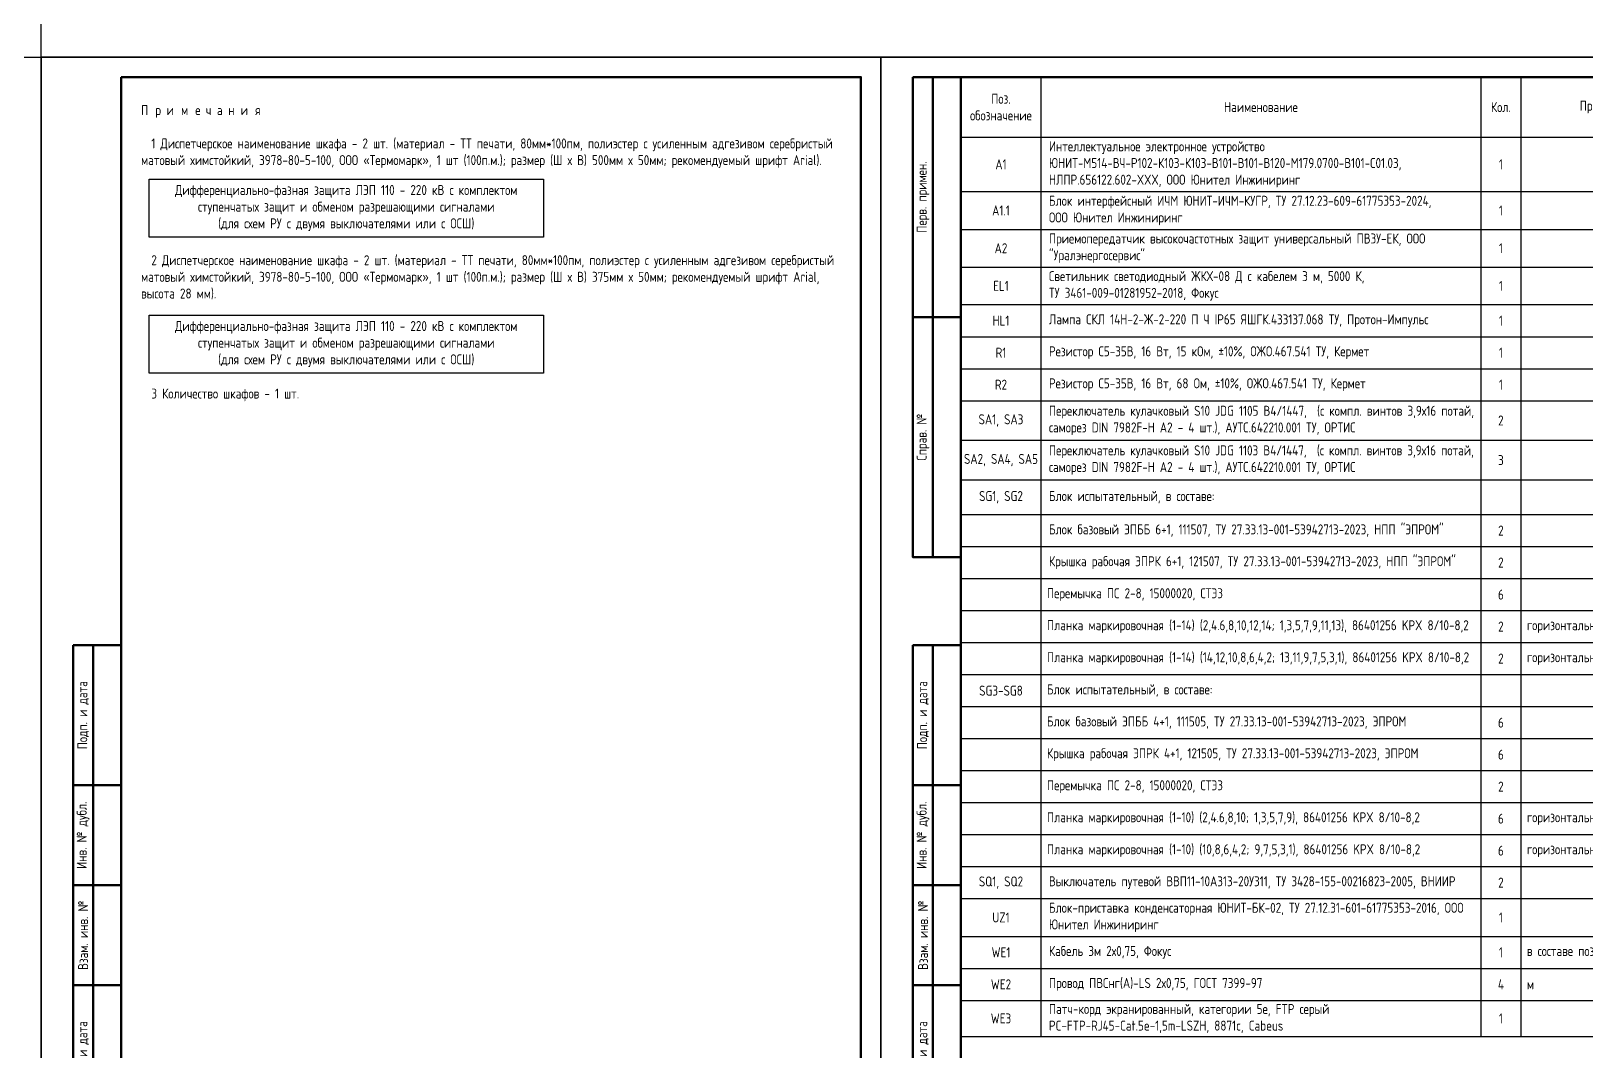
# Model space of a CAD drawing. Header units: millimetres. Extents: x -863 to 2619, y -90 to 586.
# Drawn here: x -632.5 to -243.7, y 48.6 to 303.5 of the extents above; entities that cross this region are included whole.
import ezdxf

# ---------------------------------------------------------------- set-up
doc = ezdxf.new("R2010")
doc.units = ezdxf.units.MM
doc.styles.add('Gost_type_A', font='GOST_A.TTF')

# ---------------------------------------------------------------- blocks, each defined once
blk = doc.blocks.new('Штамп левый верхний')
at = {"lineweight": 50}
for points in [[(-12, 0), (-7, 0), (-7, -60), (-12, -60)], [(-7, 0), (0, 0), (0, -60), (-7, -60)], [(-12, -60), (-7, -60), (-7, -120), (-12, -120)], [(-7, -60), (0, -60), (0, -120), (-7, -120)]]:
    blk.add_lwpolyline(points, close=True, dxfattribs=at)
at = {"char_height": 2.5, "width": 60, "attachment_point": 5, "rotation": 90, "style": 'Gost_type_A'}
for s, insert in [('Перв. примен.', (-9.5, -30)), ('Справ. №', (-9.5, -90))]:
    blk.add_mtext(s, dxfattribs=dict(at, insert=insert))
blk = doc.blocks.new('Штамп левый нижний')
at = {"lineweight": 50}
for points in [[(-12, 145), (-7, 145), (-7, 110), (-12, 110)], [(-7, 145), (0, 145), (0, 110), (-7, 110)], [(-12, 110), (-7, 110), (-7, 85), (-12, 85)], [(-7, 110), (0, 110), (0, 85), (-7, 85)], [(-12, 85), (-7, 85), (-7, 60), (-12, 60)], [(-7, 85), (0, 85), (0, 60), (-7, 60)], [(-12, 60), (-7, 60), (-7, 25), (-12, 25)], [(-7, 60), (0, 60), (0, 25), (-7, 25)], [(-12, 25), (-7, 25), (-7, 0), (-12, 0)], [(-7, 25), (0, 25), (0, 0), (-7, 0)]]:
    blk.add_lwpolyline(points, close=True, dxfattribs=at)
at = {"char_height": 2.5, "attachment_point": 5, "rotation": 90, "style": 'Gost_type_A'}
for s, insert, width in [('Подп. и дата', (-9.5, 127.5), 35), ('Инв. № дубл.', (-9.5, 97.5), 25), ('Взам. инв. №', (-9.5, 72.5), 25), ('Подп. и дата', (-9.5, 42.5), 35), ('Инв. N подл.', (-9.5, 12.5), 25)]:
    blk.add_mtext(s, dxfattribs=dict(at, insert=insert, width=width))
blk = doc.blocks.new('Формат_А4')
blk.add_lwpolyline([(0, 297), (0, 0), (-210, 0), (-210, 297)], close=True)
at = {"lineweight": 50}
blk.add_lwpolyline([(-190, 292), (-5, 292), (-5, 5), (-190, 5)], close=True, dxfattribs=at)
blk = doc.blocks.new('*T22')
at = {"color": 0, "lineweight": -2, "transparency": 16777216}
for p, q in [((0, 0), (185, 0)), ((0, 0), (0, -15)), ((20, 0), (20, -15)), ((130, 0), (130, -15)), ((140, 0), (140, -15)), ((185, 0), (185, -15)), ((210, 0), (395, 0)), ((210, 0), (210, -15)), ((230, 0), (230, -15)), ((340, 0), (340, -15)), ((350, 0), (350, -15)), ((395, 0), (395, -15))]:
    blk.add_line(p, q, dxfattribs=at)
at = {"color": 0, "linetype": 'ByBlock', "lineweight": -2, "transparency": 16777216}
for p, q in [((0, -15), (185, -15)), ((0, -15), (0, -239.82)), ((20, -15), (20, -239.82)), ((130, -15), (130, -239.82)), ((140, -15), (140, -125.35)), ((185, -15), (185, -239.82)), ((210, -15), (395, -15)), ((210, -15), (210, -170.91)), ((230, -15), (230, -170.91)), ((340, -15), (340, -170.91)), ((350, -15), (350, -97.66)), ((395, -15), (395, -170.91)), ((210, -24.41), (395, -24.41)), ((0, -28.63), (185, -28.63)), ((210, -32.41), (395, -32.41)), ((0, -38.06), (185, -38.06)), ((210, -40.41), (395, -40.41)), ((0, -47.49), (185, -47.49)), ((210, -48.41), (395, -48.41)), ((0, -56.88), (185, -56.88)), ((210, -56.41), (395, -56.41)), ((0, -64.88), (185, -64.88)), ((210, -65.66), (395, -65.66)), ((0, -72.88), (185, -72.88)), ((210, -73.66), (395, -73.66)), ((0, -80.88), (185, -80.88)), ((210, -81.66), (395, -81.66)), ((0, -90.78), (185, -90.78)), ((210, -89.66), (395, -89.66)), ((0, -100.68), (185, -100.68)), ((210, -97.66), (395, -97.66)), ((350, -97.66), (350, -105.66)), ((210, -105.66), (395, -105.66)), ((350, -105.66), (350, -122.91)), ((0, -109.35), (185, -109.35)), ((210, -114.91), (395, -114.91)), ((0, -117.35), (185, -117.35)), ((210, -122.91), (395, -122.91)), ((350, -122.91), (350, -130.91)), ((0, -125.35), (185, -125.35)), ((140, -125.35), (140, -197.35)), ((210, -130.91), (395, -130.91)), ((350, -130.91), (350, -170.91)), ((0, -133.35), (185, -133.35)), ((210, -138.91), (395, -138.91)), ((0, -141.35), (185, -141.35)), ((210, -146.91), (395, -146.91)), ((0, -149.35), (185, -149.35)), ((210, -154.91), (395, -154.91)), ((0, -157.35), (185, -157.35)), ((210, -162.91), (395, -162.91)), ((0, -165.35), (185, -165.35)), ((210, -170.91), (395, -170.91)), ((0, -173.35), (185, -173.35)), ((0, -181.35), (185, -181.35)), ((0, -189.35), (185, -189.35)), ((0, -197.35), (185, -197.35)), ((140, -197.35), (140, -239.82)), ((0, -205.35), (185, -205.35)), ((0, -214.78), (185, -214.78)), ((0, -222.78), (185, -222.78)), ((0, -230.78), (185, -230.78)), ((0, -239.82), (185, -239.82))]:
    blk.add_line(p, q, dxfattribs=at)
at = {"transparency": 16777216, "char_height": 2.5, "style": 'Gost_type_A'}
for s, insert, width, attachment_point in [('Поз. обозначение', (10, -7.5), 17, 5), ('Наименование', (75, -7.5), 107, 5), ('Кол.', (135, -7.5), 7, 5), ('Примечание', (162.5, -7.5), 42, 5), ('Поз. обозначение', (220, -7.5), 17, 5), ('Наименование', (285, -7.5), 107, 5), ('Кол.', (345, -7.5), 7, 5), ('Примечание', (372.5, -7.5), 42, 5), ('Перемычка FBS 10-6, HNT-090688, ОРТИС', (232, -85.66), 106, 4), ('1', (345, -85.66), 7, 5), ('Перемычка ПС 2-8, 15000020, СТЭЗ ', (21.5, -129.35), 107, 4), ('6', (135, -129.35), 7, 5), ('2', (135, -137.35), 7, 5), ('Планка маркировочная (1-14) (14,12,10,8,6,4,2; 13,11,9,7,5,3,1), 86401256 KPX 8/10-8,2', (21.5, -145.35), 107, 4), ('2', (135, -145.35), 7, 5), ('{\\C256;Блок испытательный, в составе:}', (21.5, -153.35), 107, 4), ('Блок базовый ЭПББ 4+1, 111505, ТУ 27.33.13-001-53942713-2023, ЭПРОМ', (21.5, -161.35), 107, 4), ('6', (135, -161.35), 7, 5), ('Крышка рабочая ЭПРК 4+1, 121505, ТУ 27.33.13-001-53942713-2023, ЭПРОМ', (21.5, -169.35), 107, 4), ('6', (135, -169.35), 7, 5), ('Перемычка ПС 2-8, 15000020, СТЭЗ ', (21.5, -177.35), 107, 4), ('2', (135, -177.35), 7, 5), ('Планка маркировочная (1-10) (2,4.6,8,10; 1,3,5,7,9), 86401256 KPX 8/10-8,2', (21.5, -185.35), 107, 4), ('6', (135, -185.35), 7, 5), ('Планка маркировочная (1-10) (10,8,6,4,2; 9,7,5,3,1), 86401256 KPX 8/10-8,2', (21.5, -193.35), 107, 4), ('6', (135, -193.35), 7, 5)]:
    blk.add_mtext(s, dxfattribs=dict(at, insert=insert, width=width, attachment_point=attachment_point))
at = {"color": 0, "transparency": 16777216, "char_height": 2.5, "style": 'Gost_type_A'}
for s, insert, width, attachment_point in [('{\\C256;Интеллектуальное электронное устройство ЮНИТ-М514-ВЧ-Р102-К103-К103-В101-В101-В120-М179.0700-В101-С01.03, НЛПР.656122.602-XXX, }ООО Юнител Инжиниринг', (22, -21.81), 106, 4), ('X:1-X:37', (220, -19.71), 18, 5), ('Соединитель электрический RUT 6-RTK/S, HNT-090374, ТУ 27.33.13-001-54070557-2024, ГОСТ IEC 60947-7-1-2016, ОРТИС', (232, -19.71), 106, 4), ('37', (345, -19.71), 7, 5), ('A1', (10, -21.81), 18, 5), ('1', (135, -21.81), 7, 5), ('Пластина торцевая D-RUT 6-RTK, HNT-090665, ОРТИС', (232, -28.41), 106, 4), ('6', (345, -28.41), 7, 5), ('Блок интерфейсный ИЧМ ЮНИТ-ИЧМ-КУГР, ТУ 27.12.23-609-61775353-2024,     ООО Юнител Инжиниринг', (22, -33.34), 106, 4), ('A1.1', (10, -33.34), 18, 5), ('1', (135, -33.34), 7, 5), ('Перемычка коммутационная SB 2-RTK/S, HNT-090979, ОРТИС', (232, -36.41), 106, 4), ('3', (345, -36.41), 7, 5), ('A2', (10, -42.77), 18, 5), ('Приемопередатчик высокочастотных защит универсальный ПВЗУ-ЕК, ООО "Уралэнергосервис"                            ', (22, -42.77), 106, 4), ('1', (135, -42.77), 7, 5), ('Перемычка FB 2-RTK/S, HNT-091821, ОРТИС', (232, -44.41), 106, 4), ('2', (345, -44.41), 7, 5), ('Светильник светодиодный ЖКХ-08 Д с кабелем 3 м, 5000 К,\\PТУ 3461-009-01281952-2018, Фокус ', (22, -52.18), 106, 4), ('EL1', (10, -52.18), 18, 5), ('1', (135, -52.18), 7, 5), ('{\\C256;Планка маркировочная} (1-37), 86401256 KPX 8/10-8,2', (232, -52.41), 106, 4), ('1', (345, -52.41), 7, 5), ('вертикальное положение', (351.5, -52.41), 42, 4), ('Соединитель электрический RPV 4-MT(-P), HNT-131560, ТУ 27.33.13-001-54070557-2024, ГОСТ IEC 60947-7-1-2016, ОРТИС ', (232, -61.03), 106, 4), ('HL1', (10, -60.88), 18, 5), ('{\\C256;Лампа СКЛ 14Н-2-Ж-2-220 П Ч IP65 ЯШГК.433137.068 ТУ, Протон-Импульс}', (22, -60.88), 106, 4), ('1', (135, -60.88), 7, 5), ('X:38-X:144', (220, -61.03), 18, 5), ('107', (345, -61.03), 7, 5), ('R1', (10, -68.88), 18, 5), ('{\\C256;Резистор С5-35В, 16 Вт, 15 кОм, ±10%, ОЖО.467.541 ТУ, Кермет}', (22, -68.88), 106, 4), ('1', (135, -68.88), 7, 5), ('Пластина торцевая D-RPV 4-MT(-P), HNT-131561, ОРТИС', (232, -69.66), 106, 4), ('12', (345, -69.66), 7, 5), ('R2', (10, -76.88), 18, 5), ('{\\C256;Резистор С5-35В, 16 Вт, 68 Ом, ±10%, ОЖО.467.541 ТУ, Кермет}', (22, -76.88), 106, 4), ('1', (135, -76.88), 7, 5), ('Перемычка FBS 2-6, HNT-091360, ОРТИС', (232, -77.66), 106, 4), ('7', (345, -77.66), 7, 5), ('SA1, SA3', (10, -85.83), 18, 5), ('{\\C256;Переключатель кулачковый S10 JDG 1105 B4/1447,  (с компл. винтов 3,9х16 потай, саморез DIN 7982F-H A2 - 4 шт.), АУТС.642210.001 ТУ, ОРТИС}', (22, -85.83), 106, 4), ('2', (135, -85.83), 7, 5), ('{\\C256;Переключатель кулачковый S10 JDG 1103 B4/1447,  (с компл. винтов 3,9х16 потай, саморез DIN 7982F-H A2 - 4 шт.), АУТС.642210.001 ТУ, ОРТИС}', (22, -95.73), 106, 4), ('Перемычка FBS 20-6, HNT-133475, ОРТИС', (232, -93.66), 106, 4), ('1', (345, -93.66), 7, 5), ('SA2, SA4, SA5', (10, -95.73), 18, 5), ('3', (135, -95.73), 7, 5), ('{\\C256;Планка маркировочная} (38-144), 86401217 KPX 6/10-6,2', (231.5, -101.66), 107, 4), ('1', (345, -101.66), 7, 5), ('вертикальное положение', (351.5, -101.66), 42, 4), ('SG1, SG2', (10, -105.01), 18, 5), ('{\\C256;Блок испытательный, в составе:}', (22, -105.01), 106, 4), ('{\\C256;Блок базовый ЭПББ 6+1, 111507, ТУ 27.33.13-001-53942713-2023, НПП "ЭПРОМ"}', (22, -113.35), 106, 4), ('2', (135, -113.35), 7, 5), ('X:145-X:154', (220, -110.28), 18, 5), ('10', (345, -110.28), 7, 5), ('{\\C256;Крышка рабочая ЭПРК 6+1, 121507, ТУ 27.33.13-001-53942713-2023, НПП "ЭПРОМ"}', (22, -121.35), 106, 4), ('2', (135, -121.35), 7, 5), ('1', (345, -118.91), 7, 5), ('{\\C256;Планка маркировочная} (145-154), 86401217 KPX 6/10-6,2', (231.5, -126.91), 107, 4), ('1', (345, -126.91), 7, 5), ('вертикальное положение', (351.5, -126.91), 42, 4), ('{\\C256;Планка маркировочная} (1-14) (2,4.6,8,10,12,14; 1,3,5,7,9,11,13){\\C256;, 86401256 KPX 8/10-8,2}', (21.5, -137.35), 107, 4), ('горизонтальное положение', (141.5, -137.35), 42, 4), ('горизонтальное положение', (141.5, -145.35), 42, 4), ('SG3-SG8', (10, -153.35), 18, 5), ('горизонтальное положение', (141.5, -185.35), 42, 4), ('горизонтальное положение', (141.5, -193.35), 42, 4), ('SQ1, SQ2', (10, -201.35), 18, 5), ('{\\C256;Выключатель путевой ВВП11-10А313-20У311, ТУ 3428-155-00216823-2005, ВНИИР }', (22, -201.35), 106, 4), ('2', (135, -201.35), 7, 5), ('UZ1', (10, -210.06), 18, 5), ('{\\C256;Блок-приставка конденсаторная ЮНИТ-БК-02, ТУ 27.12.31-601-61775353-2016, }ООО Юнител Инжиниринг', (22, -210.06), 106, 4), ('1', (135, -210.06), 7, 5), ('WE1', (10, -218.78), 18, 5), ('Кабель 3м 2х0,75, Фокус', (22, -218.78), 106, 4), ('1', (135, -218.78), 7, 5), ('{\\C256;в составе позиции} EL1', (141.5, -218.78), 42, 4), ('Провод ПВСнг(А)-LS 2х0,75, ГОСТ 7399-97', (22, -226.78), 106, 4), ('WE2', (10, -226.78), 18, 5), ('4', (135, -226.78), 7, 5), ('{\\C256;м}', (141.5, -226.78), 42, 4), ('{\\C256;Патч-корд экранированный, категории 5е, FTP серый PC-FTP-RJ45-Cat.5e-1,5m-LSZH, 8871c, Cabeus}', (22, -235.3), 106, 4), ('WE3', (10, -235.3), 18, 5), ('1', (135, -235.3), 7, 5)]:
    blk.add_mtext(s, dxfattribs=dict(at, insert=insert, width=width, attachment_point=attachment_point))
at = {"color": 1, "transparency": 16777216, "char_height": 2.5, "width": 106, "attachment_point": 4, "style": 'Gost_type_A'}
for s, insert in [('{\\C0;Соединитель электрический\\C256; RPV 4-MTD(-P), HNT-140690, ТУ 27.33.13-001-54070557-2024, ГОСТ IEC 60947-7-1-2016, ОРТИС}', (232, -110.28)), ('{\\C0;Пластина торцевая D-RPV 4-MT(-P), HNT-131561, ОРТИС}', (232, -118.91))]:
    blk.add_mtext(s, dxfattribs=dict(at, insert=insert))

msp = doc.modelspace()

# ---------------------------------------------------------------- linework, layer by layer
for points in [[(-630, 513), (154.1, 513), (154.1, 297), (-630, 297)], [(-603, 266.52), (-504.4, 266.52), (-504.4, 252.02), (-603, 252.02)], [(-603, 232.52), (-504.4, 232.52), (-504.4, 218.02), (-603, 218.02)]]:
    msp.add_lwpolyline(points, close=True)

# ---------------------------------------------------------------- block references
at = {"color": 1}
for name, p in [('Формат_А4', (-630, 0)), ('Формат_А4', (-420, 0)), ('Формат_А4', (-210, 0)), ('Штамп левый верхний', (-400, 292)), ('Штамп левый нижний', (-610, 5)), ('Штамп левый нижний', (-400, 5))]:
    msp.add_blockref(name, p, dxfattribs=at)
msp.add_blockref('*T22', (-400, 292))

# ---------------------------------------------------------------- texts
at = {"char_height": 2.5, "style": 'Gost_type_A'}
for s, insert, width, attachment_point in [('\\pxql;{\\T2;\\C0;Примечания\\P\\P\\T1;  1 }Диспетчерское наименование шкафа - 2 шт. (материал - ТТ печати, 80мм*100пм, полиэстер с усиленным адгезивом серебристый матовый химстойкий, 3978-80-5-100, ООО «Термомарк», 1 шт (100п.м.); размер (Ш х В) {\\C6;500мм} х 50мм; рекомендуемый шрифт Arial).\\P\\P\\P\\P\\P\\P  2 Диспетчерское наименование шкафа - {\\C6;2 шт.} (материал - ТТ печати, 80мм*100пм, полиэстер с усиленным адгезивом серебристый матовый химстойкий, 3978-80-5-100, ООО «Термомарк», 1 шт (100п.м.); размер (Ш х В) 375мм х 50мм; рекомендуемый шрифт Arial, высота 28 мм).\\P\\P\\P\\P\\P\\P  3 Количество шкафов - 1 шт.', (-605, 285), 175, 1), ('Дифференциально-фазная защита ЛЭП 110 - 220 кВ с комплектом ступенчатых защит и обменом разрешающими сигналами\\P(для схем РУ с двумя выключателями или с ОСШ) ', (-553.7, 259.27), 98.6, 5), ('Дифференциально-фазная защита ЛЭП 110 - 220 кВ с комплектом ступенчатых защит и обменом разрешающими сигналами\\P(для схем РУ с двумя выключателями или с ОСШ) ', (-553.7, 225.27), 98.6, 5)]:
    msp.add_mtext(s, dxfattribs=dict(at, insert=insert, width=width, attachment_point=attachment_point))

doc.saveas('drawing.dxf')
